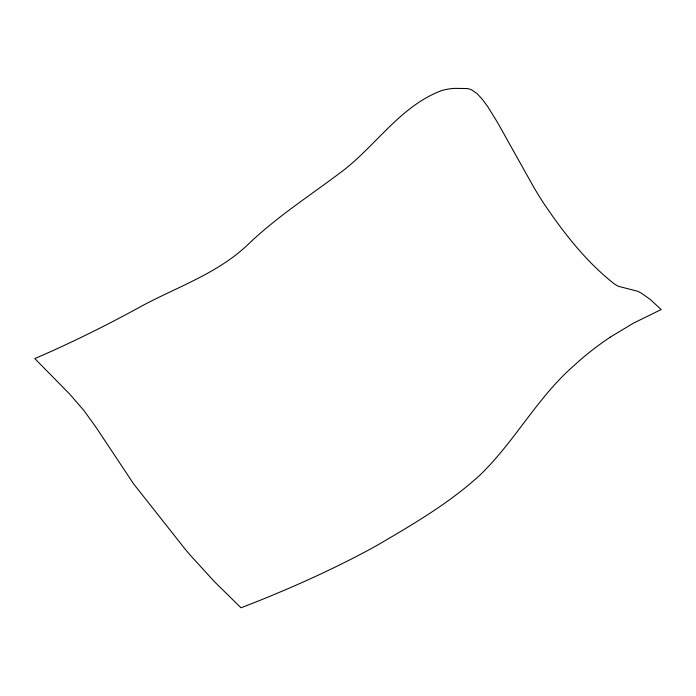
<?xml version="1.0" encoding="UTF-8"?>
<svg xmlns="http://www.w3.org/2000/svg" width="696" height="696" viewBox="0 0 696 696"><rect width="100%" height="100%" fill="white"/><g stroke="black" fill="none" stroke-linecap="round" stroke-linejoin="round"><path stroke-width="1.04" d="M610.201 337.177L633.343 323.196L661.2 309.546L649.994 299.236L641.251 293.103A235.161 47.85 66 0 0 637.231 291.137L618.744 286.378A188.799 38.419 66 0 1 614.638 284.151C586.171 261.905 563.56 232.769 543.48 202.945A168.641 34.322 66 0 1 534.171 187.937L497.335 122.157L487.974 106.984L481.989 98.876L476.864 93.438L471.088 89.532L467.381 88.54L454.732 88.383A56.828 48.92 -44.6 0 0 441.638 90.602C400.887 105.792 376.44 144.925 342.963 170.711C310.703 195.184 276.356 217.004 247.141 245.331C217.196 273.458 177.776 286.752 142.193 305.796C107.228 325.032 71.471 342.797 34.8 358.579L69.992 394.415L84.355 411.084L96.57 428.092L133.589 483.842L184.858 548.779A525.524 106.94 66 0 0 190.304 555.225L214.638 581.865L241.016 607.799C283.577 591.4 325.415 572.965 365.713 551.571A643.948 554.347 -44.6 0 0 377.467 545.125C412.989 524.375 448.937 503.347 479.492 475.533C514.379 442.178 536.947 398.042 573.417 366.105A258.921 222.894 -44.6 0 1 610.192 337.168"/></g></svg>
